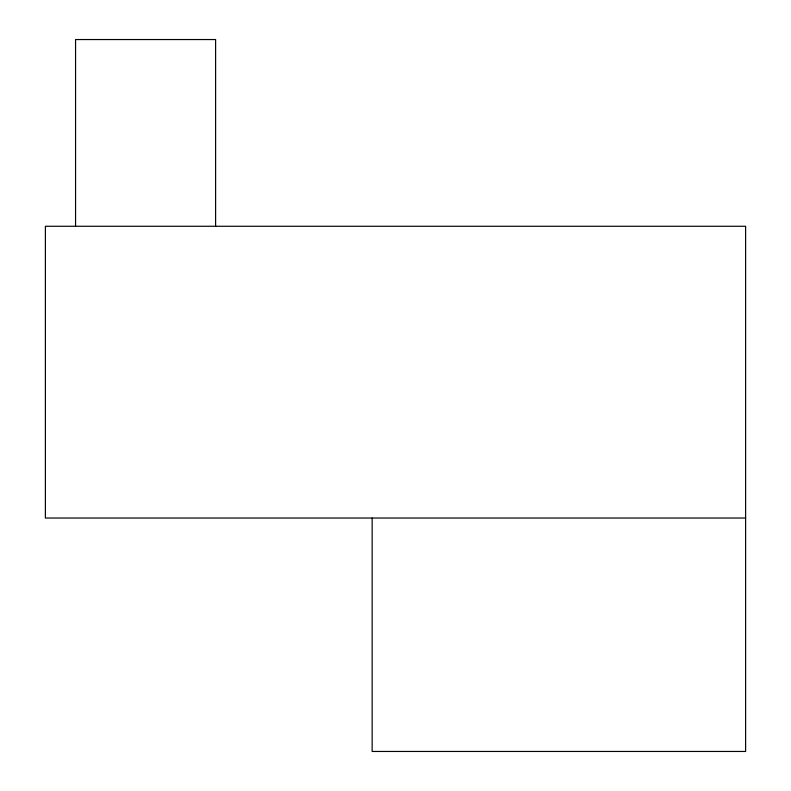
<?xml version="1.0" encoding="UTF-8"?>
<svg xmlns="http://www.w3.org/2000/svg" width="791" height="791" viewBox="0 0 791 791"><rect width="100%" height="100%" fill="white"/><g stroke="black" fill="none" stroke-linecap="round" stroke-linejoin="round"><path stroke-width="1.19" d="M745.616 518.036L45.384 518.036L45.384 226.275L745.616 226.275L745.616 751.45L372.156 751.45L372.156 518.036M215.607 226.275L215.607 39.55L75.56 39.55L75.56 226.275"/></g></svg>
